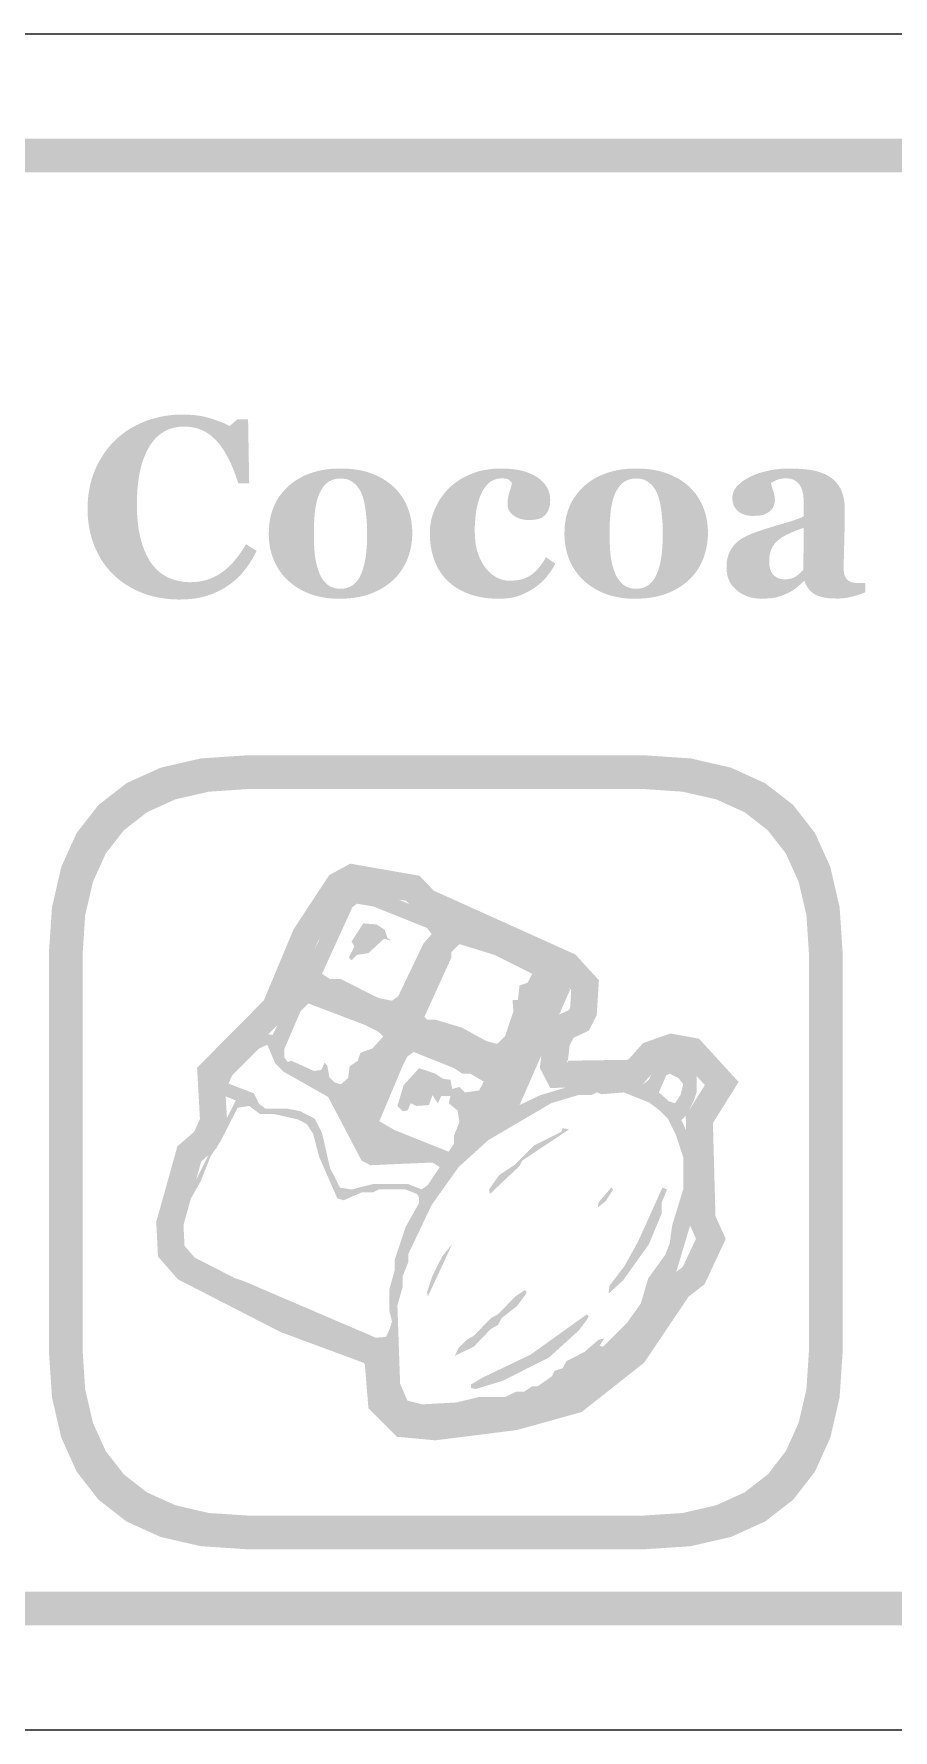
# Model space of a CAD drawing. Header units: millimetres. Extents: x 6 to 294, y 109 to 451.
# Drawn here: x 33.12 to 43.3, y 292.86 to 312.94 of the extents above; entities that cross this region are included whole.
import ezdxf

# ---------------------------------------------------------------- set-up
doc = ezdxf.new("R2010")
doc.units = ezdxf.units.MM
doc.layers.add('CUT', color=1, linetype='Continuous')
doc.layers.add('RASTER', color=7, linetype='Continuous')

msp = doc.modelspace()

# ---------------------------------------------------------------- hatches: boundary and pattern name
at = {"layer": 'RASTER'}
h = msp.add_hatch(color=7, dxfattribs=at)
h.paths.add_polyline_path([(7.2, 309.501), (7.234, 310.016), (7.337, 310.463), (7.509, 310.841), (7.75, 311.151), (8.059, 311.391), (8.438, 311.563), (8.884, 311.666), (9.4, 311.701), (66.6, 311.701), (67.116, 311.666), (67.563, 311.563), (67.941, 311.391), (68.25, 311.151), (68.491, 310.841), (68.663, 310.463), (68.766, 310.016), (68.8, 309.501), (68.8, 296.301), (68.766, 295.785), (68.663, 295.338), (68.491, 294.96), (68.25, 294.651), (67.941, 294.41), (67.563, 294.238), (67.116, 294.135), (66.6, 294.101), (9.4, 294.101), (8.884, 294.135), (8.438, 294.238), (8.059, 294.41), (7.75, 294.651), (7.509, 294.96), (7.337, 295.338), (7.234, 295.785), (7.2, 296.301)])
h.paths.add_polyline_path([(7.6, 309.501), (7.6, 296.301), (7.628, 295.879), (7.712, 295.513), (7.853, 295.204), (8.05, 294.951), (8.303, 294.754), (8.612, 294.613), (8.978, 294.529), (9.4, 294.501), (66.6, 294.501), (67.022, 294.529), (67.387, 294.613), (67.697, 294.754), (67.95, 294.951), (68.147, 295.204), (68.288, 295.513), (68.372, 295.879), (68.4, 296.301), (68.4, 309.501), (68.372, 309.923), (68.288, 310.288), (68.147, 310.598), (67.95, 310.851), (67.697, 311.048), (67.387, 311.188), (67.022, 311.273), (66.6, 311.301), (9.4, 311.301), (8.978, 311.273), (8.612, 311.188), (8.303, 311.048), (8.05, 310.851), (7.853, 310.598), (7.712, 310.288), (7.628, 309.923), (7.6, 309.501)], flags=0)
for points in [[(34.845, 306.245), (34.788, 306.246), (34.732, 306.25), (34.677, 306.256), (34.624, 306.264), (34.571, 306.274), (34.518, 306.287), (34.467, 306.302), (34.417, 306.319), (34.368, 306.339), (34.321, 306.36), (34.275, 306.384), (34.231, 306.41), (34.188, 306.438), (34.147, 306.468), (34.108, 306.5), (34.07, 306.534), (34.035, 306.569), (34.001, 306.607), (33.97, 306.646), (33.94, 306.688), (33.913, 306.731), (33.887, 306.777), (33.863, 306.825), (33.841, 306.874), (33.822, 306.926), (33.805, 306.978), (33.79, 307.032), (33.779, 307.087), (33.77, 307.144), (33.763, 307.201), (33.759, 307.26), (33.758, 307.32), (33.759, 307.38), (33.763, 307.439), (33.77, 307.497), (33.779, 307.553), (33.791, 307.608), (33.805, 307.663), (33.822, 307.716), (33.842, 307.768), (33.864, 307.818), (33.888, 307.867), (33.915, 307.914), (33.943, 307.96), (33.974, 308.004), (34.007, 308.046), (34.042, 308.086), (34.079, 308.125), (34.117, 308.16), (34.157, 308.194), (34.199, 308.226), (34.243, 308.256), (34.289, 308.283), (34.337, 308.309), (34.386, 308.332), (34.438, 308.354), (34.49, 308.373), (34.544, 308.389), (34.599, 308.403), (34.654, 308.415), (34.711, 308.424), (34.768, 308.43), (34.827, 308.434), (34.886, 308.435), (34.928, 308.434), (34.97, 308.432), (35.011, 308.429), (35.051, 308.425), (35.09, 308.419), (35.128, 308.412), (35.165, 308.403), (35.201, 308.393), (35.236, 308.383), (35.269, 308.372), (35.301, 308.36), (35.332, 308.349), (35.361, 308.337), (35.389, 308.325), (35.416, 308.312), (35.441, 308.299), (35.532, 308.379), (35.659, 308.379), (35.672, 307.621), (35.543, 307.621), (35.515, 307.705), (35.486, 307.783), (35.455, 307.855), (35.423, 307.922), (35.389, 307.982), (35.354, 308.038), (35.318, 308.087), (35.28, 308.13), (35.24, 308.168), (35.199, 308.202), (35.155, 308.229), (35.109, 308.252), (35.061, 308.27), (35.011, 308.283), (34.959, 308.29), (34.905, 308.293), (34.838, 308.289), (34.775, 308.278), (34.717, 308.259), (34.662, 308.232), (34.612, 308.198), (34.566, 308.157), (34.524, 308.107), (34.486, 308.051), (34.452, 307.987), (34.423, 307.917), (34.398, 307.841), (34.378, 307.759), (34.362, 307.671), (34.351, 307.577), (34.345, 307.477), (34.342, 307.37), (34.343, 307.309), (34.345, 307.251), (34.349, 307.195), (34.355, 307.141), (34.361, 307.089), (34.37, 307.04), (34.38, 306.992), (34.391, 306.948), (34.404, 306.905), (34.418, 306.864), (34.432, 306.826), (34.448, 306.79), (34.464, 306.755), (34.482, 306.723), (34.5, 306.693), (34.52, 306.666), (34.541, 306.639), (34.564, 306.614), (34.588, 306.59), (34.612, 306.569), (34.638, 306.55), (34.664, 306.532), (34.692, 306.516), (34.72, 306.502), (34.75, 306.49), (34.78, 306.479), (34.811, 306.471), (34.842, 306.463), (34.875, 306.458), (34.908, 306.453), (34.942, 306.451), (34.977, 306.45), (35.027, 306.452), (35.076, 306.457), (35.124, 306.466), (35.17, 306.478), (35.215, 306.494), (35.259, 306.513), (35.301, 306.535), (35.342, 306.562), (35.382, 306.591), (35.42, 306.624), (35.458, 306.661), (35.495, 306.701), (35.531, 306.745), (35.567, 306.793), (35.601, 306.844), (35.634, 306.898), (35.76, 306.822), (35.744, 306.79), (35.728, 306.76), (35.711, 306.729), (35.693, 306.7), (35.675, 306.672), (35.656, 306.644), (35.637, 306.617), (35.617, 306.592), (35.596, 306.567), (35.575, 306.542), (35.553, 306.519), (35.53, 306.497), (35.506, 306.475), (35.482, 306.455), (35.457, 306.435), (35.431, 306.417), (35.401, 306.397), (35.371, 306.378), (35.34, 306.361), (35.309, 306.345), (35.277, 306.33), (35.243, 306.315), (35.21, 306.302), (35.175, 306.291), (35.139, 306.28), (35.102, 306.271), (35.063, 306.263), (35.023, 306.256), (34.98, 306.252), (34.937, 306.248), (34.892, 306.246), (34.845, 306.245)], [(38.628, 306.254), (38.578, 306.255), (38.53, 306.258), (38.482, 306.262), (38.437, 306.269), (38.392, 306.277), (38.35, 306.287), (38.309, 306.299), (38.269, 306.313), (38.231, 306.329), (38.194, 306.346), (38.16, 306.364), (38.127, 306.383), (38.095, 306.404), (38.066, 306.427), (38.038, 306.45), (38.012, 306.475), (37.987, 306.502), (37.964, 306.529), (37.943, 306.558), (37.923, 306.589), (37.905, 306.62), (37.889, 306.653), (37.874, 306.686), (37.861, 306.721), (37.849, 306.757), (37.839, 306.794), (37.83, 306.831), (37.823, 306.87), (37.818, 306.909), (37.814, 306.948), (37.812, 306.989), (37.811, 307.03), (37.812, 307.068), (37.815, 307.106), (37.82, 307.142), (37.826, 307.179), (37.835, 307.215), (37.845, 307.251), (37.858, 307.286), (37.872, 307.32), (37.888, 307.354), (37.905, 307.387), (37.923, 307.419), (37.943, 307.45), (37.965, 307.479), (37.987, 307.508), (38.011, 307.535), (38.037, 307.562), (38.064, 307.588), (38.093, 307.613), (38.124, 307.636), (38.157, 307.658), (38.191, 307.679), (38.226, 307.698), (38.264, 307.716), (38.302, 307.733), (38.343, 307.748), (38.384, 307.761), (38.426, 307.772), (38.47, 307.78), (38.514, 307.787), (38.559, 307.792), (38.606, 307.795), (38.653, 307.796), (38.719, 307.795), (38.781, 307.79), (38.84, 307.782), (38.895, 307.771), (38.946, 307.757), (38.994, 307.739), (39.039, 307.718), (39.08, 307.695), (39.116, 307.668), (39.148, 307.639), (39.175, 307.608), (39.197, 307.575), (39.214, 307.54), (39.227, 307.502), (39.234, 307.462), (39.236, 307.42), (39.235, 307.394), (39.233, 307.37), (39.229, 307.347), (39.222, 307.325), (39.215, 307.304), (39.205, 307.285), (39.194, 307.267), (39.181, 307.25), (39.165, 307.235), (39.148, 307.222), (39.128, 307.211), (39.105, 307.202), (39.08, 307.195), (39.052, 307.19), (39.022, 307.187), (38.989, 307.186), (38.962, 307.186), (38.936, 307.189), (38.911, 307.193), (38.888, 307.199), (38.865, 307.206), (38.844, 307.215), (38.824, 307.226), (38.805, 307.238), (38.788, 307.252), (38.773, 307.267), (38.76, 307.282), (38.749, 307.299), (38.741, 307.317), (38.736, 307.336), (38.732, 307.355), (38.731, 307.376), (38.731, 307.394), (38.732, 307.412), (38.734, 307.43), (38.737, 307.447), (38.74, 307.465), (38.744, 307.483), (38.749, 307.5), (38.754, 307.518), (38.76, 307.535), (38.765, 307.551), (38.769, 307.566), (38.773, 307.58), (38.776, 307.593), (38.779, 307.605), (38.781, 307.615), (38.782, 307.625), (38.778, 307.631), (38.774, 307.637), (38.769, 307.643), (38.764, 307.648), (38.759, 307.653), (38.753, 307.658), (38.747, 307.662), (38.741, 307.665), (38.735, 307.669), (38.727, 307.671), (38.719, 307.674), (38.709, 307.676), (38.699, 307.677), (38.688, 307.678), (38.676, 307.679), (38.664, 307.679), (38.647, 307.679), (38.631, 307.677), (38.616, 307.675), (38.601, 307.672), (38.586, 307.667), (38.571, 307.662), (38.557, 307.656), (38.543, 307.648), (38.53, 307.64), (38.517, 307.63), (38.504, 307.619), (38.491, 307.606), (38.479, 307.592), (38.466, 307.576), (38.454, 307.559), (38.442, 307.54), (38.431, 307.521), (38.421, 307.5), (38.411, 307.478), (38.402, 307.454), (38.393, 307.429), (38.385, 307.402), (38.377, 307.374), (38.37, 307.344), (38.364, 307.312), (38.358, 307.279), (38.353, 307.244), (38.35, 307.208), (38.347, 307.17), (38.344, 307.131), (38.343, 307.09), (38.343, 307.048), (38.345, 306.984), (38.35, 306.924), (38.36, 306.867), (38.373, 306.812), (38.391, 306.761), (38.412, 306.714), (38.436, 306.669), (38.465, 306.627), (38.496, 306.59), (38.529, 306.558), (38.564, 306.53), (38.599, 306.508), (38.637, 306.49), (38.675, 306.478), (38.716, 306.47), (38.757, 306.468), (38.797, 306.469), (38.834, 306.472), (38.87, 306.478), (38.903, 306.486), (38.935, 306.496), (38.964, 306.509), (38.991, 306.523), (39.016, 306.54), (39.04, 306.559), (39.063, 306.58), (39.085, 306.603), (39.107, 306.628), (39.128, 306.655), (39.148, 306.683), (39.168, 306.714), (39.187, 306.746), (39.296, 306.67), (39.285, 306.648), (39.273, 306.626), (39.26, 306.605), (39.247, 306.584), (39.233, 306.564), (39.218, 306.545), (39.203, 306.525), (39.188, 306.507), (39.172, 306.488), (39.155, 306.471), (39.137, 306.453), (39.119, 306.437), (39.1, 306.421), (39.079, 306.405), (39.059, 306.39), (39.037, 306.376), (39.014, 306.361), (38.991, 306.347), (38.967, 306.335), (38.944, 306.323), (38.921, 306.312), (38.897, 306.302), (38.873, 306.293), (38.85, 306.285), (38.825, 306.277), (38.8, 306.271), (38.774, 306.266), (38.747, 306.262), (38.719, 306.258), (38.689, 306.256), (38.659, 306.254), (38.628, 306.254)]]:
    msp.add_hatch(color=7, dxfattribs=at).paths.add_polyline_path(points)
h = msp.add_hatch(color=7, dxfattribs=at)
h.paths.add_polyline_path([(37.38, 307.581), (37.407, 307.555), (37.431, 307.528), (37.454, 307.5), (37.476, 307.47), (37.496, 307.439), (37.514, 307.407), (37.531, 307.374), (37.546, 307.339), (37.559, 307.304), (37.571, 307.268), (37.581, 307.231), (37.589, 307.193), (37.595, 307.154), (37.599, 307.115), (37.602, 307.075), (37.603, 307.035), (37.602, 306.994), (37.6, 306.955), (37.595, 306.915), (37.589, 306.877), (37.581, 306.839), (37.571, 306.801), (37.56, 306.764), (37.547, 306.728), (37.532, 306.692), (37.515, 306.658), (37.497, 306.625), (37.477, 306.594), (37.456, 306.564), (37.433, 306.535), (37.408, 306.507), (37.382, 306.481), (37.352, 306.454), (37.321, 306.429), (37.289, 306.406), (37.255, 306.384), (37.22, 306.364), (37.183, 306.345), (37.145, 306.328), (37.106, 306.313), (37.065, 306.299), (37.023, 306.287), (36.979, 306.277), (36.934, 306.269), (36.887, 306.262), (36.839, 306.258), (36.79, 306.255), (36.739, 306.254), (36.695, 306.255), (36.651, 306.257), (36.609, 306.261), (36.567, 306.267), (36.527, 306.274), (36.487, 306.283), (36.448, 306.293), (36.41, 306.305), (36.373, 306.319), (36.337, 306.334), (36.302, 306.351), (36.268, 306.369), (36.236, 306.389), (36.204, 306.411), (36.174, 306.434), (36.144, 306.459), (36.117, 306.484), (36.091, 306.511), (36.067, 306.539), (36.044, 306.569), (36.023, 306.6), (36.003, 306.632), (35.985, 306.666), (35.968, 306.701), (35.953, 306.738), (35.94, 306.776), (35.929, 306.814), (35.92, 306.854), (35.913, 306.895), (35.908, 306.937), (35.905, 306.98), (35.904, 307.024), (35.905, 307.068), (35.907, 307.11), (35.912, 307.151), (35.918, 307.191), (35.926, 307.229), (35.936, 307.266), (35.947, 307.302), (35.96, 307.337), (35.975, 307.371), (35.992, 307.404), (36.01, 307.436), (36.031, 307.467), (36.053, 307.497), (36.077, 307.526), (36.102, 307.554), (36.129, 307.581), (36.157, 307.606), (36.187, 307.629), (36.218, 307.651), (36.25, 307.672), (36.285, 307.691), (36.32, 307.709), (36.358, 307.725), (36.397, 307.74), (36.437, 307.753), (36.479, 307.765), (36.521, 307.774), (36.565, 307.782), (36.61, 307.788), (36.656, 307.793), (36.703, 307.796), (36.752, 307.796), (36.802, 307.796), (36.851, 307.793), (36.899, 307.788), (36.945, 307.782), (36.989, 307.774), (37.032, 307.765), (37.073, 307.753), (37.113, 307.74), (37.151, 307.725), (37.188, 307.709), (37.224, 307.691), (37.258, 307.672), (37.291, 307.651), (37.322, 307.629), (37.352, 307.606), (37.38, 307.581)])
h.paths.add_polyline_path([(37.005, 306.566), (37.013, 306.587), (37.02, 306.609), (37.027, 306.632), (37.033, 306.657), (37.039, 306.682), (37.044, 306.709), (37.049, 306.736), (37.053, 306.765), (37.057, 306.795), (37.06, 306.826), (37.062, 306.858), (37.065, 306.892), (37.066, 306.927), (37.067, 306.962), (37.068, 306.999), (37.068, 307.038), (37.068, 307.064), (37.067, 307.091), (37.066, 307.119), (37.065, 307.147), (37.063, 307.177), (37.06, 307.208), (37.057, 307.239), (37.054, 307.272), (37.05, 307.304), (37.045, 307.334), (37.041, 307.363), (37.035, 307.39), (37.03, 307.415), (37.023, 307.438), (37.017, 307.46), (37.01, 307.48), (37.001, 307.502), (36.99, 307.524), (36.98, 307.544), (36.968, 307.562), (36.955, 307.58), (36.942, 307.596), (36.927, 307.611), (36.912, 307.625), (36.896, 307.637), (36.879, 307.648), (36.861, 307.657), (36.842, 307.665), (36.822, 307.67), (36.8, 307.674), (36.778, 307.677), (36.755, 307.678), (36.73, 307.677), (36.705, 307.674), (36.683, 307.67), (36.661, 307.663), (36.641, 307.655), (36.622, 307.646), (36.605, 307.634), (36.589, 307.621), (36.574, 307.606), (36.559, 307.59), (36.546, 307.573), (36.534, 307.555), (36.522, 307.536), (36.511, 307.516), (36.502, 307.495), (36.493, 307.473), (36.485, 307.451), (36.478, 307.429), (36.472, 307.406), (36.467, 307.382), (36.462, 307.357), (36.457, 307.331), (36.453, 307.305), (36.45, 307.277), (36.447, 307.249), (36.445, 307.22), (36.443, 307.192), (36.441, 307.163), (36.44, 307.133), (36.439, 307.104), (36.439, 307.074), (36.438, 307.043), (36.439, 307.004), (36.439, 306.967), (36.44, 306.931), (36.441, 306.898), (36.442, 306.865), (36.444, 306.835), (36.446, 306.806), (36.449, 306.779), (36.452, 306.753), (36.456, 306.727), (36.461, 306.7), (36.466, 306.674), (36.473, 306.648), (36.481, 306.622), (36.489, 306.595), (36.499, 306.569), (36.507, 306.547), (36.517, 306.526), (36.528, 306.506), (36.54, 306.488), (36.552, 306.47), (36.566, 306.454), (36.58, 306.439), (36.595, 306.425), (36.611, 306.413), (36.629, 306.402), (36.647, 306.393), (36.667, 306.386), (36.687, 306.38), (36.709, 306.376), (36.731, 306.373), (36.755, 306.373), (36.776, 306.373), (36.797, 306.376), (36.817, 306.379), (36.837, 306.385), (36.855, 306.392), (36.873, 306.4), (36.89, 306.41), (36.906, 306.422), (36.921, 306.435), (36.936, 306.449), (36.949, 306.465), (36.962, 306.482), (36.974, 306.501), (36.985, 306.521), (36.996, 306.543), (37.005, 306.566)], flags=0)
h = msp.add_hatch(color=7, dxfattribs=at)
h.paths.add_polyline_path([(40.881, 307.581), (40.908, 307.555), (40.932, 307.528), (40.955, 307.5), (40.977, 307.47), (40.997, 307.439), (41.015, 307.407), (41.032, 307.374), (41.047, 307.339), (41.06, 307.304), (41.072, 307.268), (41.082, 307.231), (41.09, 307.193), (41.096, 307.154), (41.1, 307.115), (41.103, 307.075), (41.104, 307.035), (41.103, 306.994), (41.1, 306.955), (41.096, 306.915), (41.09, 306.877), (41.082, 306.839), (41.072, 306.801), (41.061, 306.764), (41.048, 306.728), (41.033, 306.692), (41.016, 306.658), (40.998, 306.625), (40.978, 306.594), (40.957, 306.564), (40.934, 306.535), (40.909, 306.507), (40.883, 306.481), (40.853, 306.454), (40.822, 306.429), (40.79, 306.406), (40.756, 306.384), (40.721, 306.364), (40.684, 306.345), (40.646, 306.328), (40.607, 306.313), (40.566, 306.299), (40.524, 306.287), (40.48, 306.277), (40.435, 306.269), (40.388, 306.262), (40.34, 306.258), (40.291, 306.255), (40.24, 306.254), (40.196, 306.255), (40.152, 306.257), (40.11, 306.261), (40.068, 306.267), (40.028, 306.274), (39.988, 306.283), (39.949, 306.293), (39.911, 306.305), (39.874, 306.319), (39.838, 306.334), (39.803, 306.351), (39.769, 306.369), (39.737, 306.389), (39.705, 306.411), (39.674, 306.434), (39.645, 306.459), (39.618, 306.484), (39.592, 306.511), (39.568, 306.539), (39.545, 306.569), (39.524, 306.6), (39.504, 306.632), (39.486, 306.666), (39.469, 306.701), (39.454, 306.738), (39.441, 306.776), (39.43, 306.814), (39.421, 306.854), (39.414, 306.895), (39.409, 306.937), (39.406, 306.98), (39.405, 307.024), (39.406, 307.068), (39.408, 307.11), (39.413, 307.151), (39.419, 307.191), (39.427, 307.229), (39.437, 307.266), (39.448, 307.302), (39.461, 307.337), (39.476, 307.371), (39.493, 307.404), (39.511, 307.436), (39.532, 307.467), (39.554, 307.497), (39.577, 307.526), (39.603, 307.554), (39.63, 307.581), (39.658, 307.606), (39.688, 307.629), (39.719, 307.651), (39.751, 307.672), (39.786, 307.691), (39.821, 307.709), (39.859, 307.725), (39.898, 307.74), (39.938, 307.753), (39.98, 307.765), (40.022, 307.774), (40.066, 307.782), (40.111, 307.788), (40.157, 307.793), (40.204, 307.796), (40.253, 307.796), (40.303, 307.796), (40.352, 307.793), (40.4, 307.788), (40.446, 307.782), (40.49, 307.774), (40.533, 307.765), (40.574, 307.753), (40.614, 307.74), (40.652, 307.725), (40.689, 307.709), (40.725, 307.691), (40.759, 307.672), (40.792, 307.651), (40.823, 307.629), (40.853, 307.606), (40.881, 307.581)])
h.paths.add_polyline_path([(40.506, 306.566), (40.514, 306.587), (40.521, 306.609), (40.528, 306.632), (40.534, 306.657), (40.54, 306.682), (40.545, 306.709), (40.55, 306.736), (40.554, 306.765), (40.558, 306.795), (40.561, 306.826), (40.563, 306.858), (40.565, 306.892), (40.567, 306.927), (40.568, 306.962), (40.569, 306.999), (40.569, 307.038), (40.569, 307.064), (40.568, 307.091), (40.567, 307.119), (40.566, 307.147), (40.564, 307.177), (40.561, 307.208), (40.558, 307.239), (40.555, 307.272), (40.551, 307.304), (40.546, 307.334), (40.542, 307.363), (40.536, 307.39), (40.531, 307.415), (40.524, 307.438), (40.518, 307.46), (40.511, 307.48), (40.502, 307.502), (40.491, 307.524), (40.481, 307.544), (40.469, 307.562), (40.456, 307.58), (40.443, 307.596), (40.428, 307.611), (40.413, 307.625), (40.397, 307.637), (40.38, 307.648), (40.362, 307.657), (40.343, 307.665), (40.323, 307.67), (40.301, 307.674), (40.279, 307.677), (40.256, 307.678), (40.231, 307.677), (40.206, 307.674), (40.184, 307.67), (40.162, 307.663), (40.142, 307.655), (40.123, 307.646), (40.106, 307.634), (40.09, 307.621), (40.074, 307.606), (40.06, 307.59), (40.047, 307.573), (40.034, 307.555), (40.023, 307.536), (40.012, 307.516), (40.003, 307.495), (39.994, 307.473), (39.986, 307.451), (39.979, 307.429), (39.973, 307.406), (39.968, 307.382), (39.963, 307.357), (39.958, 307.331), (39.954, 307.305), (39.951, 307.277), (39.948, 307.249), (39.946, 307.22), (39.944, 307.192), (39.942, 307.163), (39.941, 307.133), (39.94, 307.104), (39.94, 307.074), (39.939, 307.043), (39.94, 307.004), (39.94, 306.967), (39.941, 306.931), (39.942, 306.898), (39.943, 306.865), (39.945, 306.835), (39.947, 306.806), (39.95, 306.779), (39.953, 306.753), (39.957, 306.727), (39.962, 306.7), (39.967, 306.674), (39.974, 306.648), (39.982, 306.622), (39.99, 306.595), (40, 306.569), (40.008, 306.547), (40.018, 306.526), (40.029, 306.506), (40.041, 306.488), (40.053, 306.47), (40.067, 306.454), (40.081, 306.439), (40.096, 306.425), (40.112, 306.413), (40.13, 306.402), (40.148, 306.393), (40.168, 306.386), (40.188, 306.38), (40.21, 306.376), (40.232, 306.373), (40.256, 306.373), (40.277, 306.373), (40.298, 306.376), (40.318, 306.379), (40.338, 306.385), (40.356, 306.392), (40.374, 306.4), (40.391, 306.41), (40.407, 306.422), (40.422, 306.435), (40.437, 306.449), (40.45, 306.465), (40.463, 306.482), (40.475, 306.501), (40.486, 306.521), (40.497, 306.543), (40.506, 306.566)], flags=0)
h = msp.add_hatch(color=7, dxfattribs=at)
h.paths.add_polyline_path([(42.967, 306.332), (42.951, 306.325), (42.934, 306.318), (42.916, 306.311), (42.897, 306.305), (42.878, 306.298), (42.857, 306.292), (42.837, 306.286), (42.815, 306.28), (42.793, 306.275), (42.77, 306.27), (42.748, 306.266), (42.724, 306.263), (42.701, 306.26), (42.677, 306.258), (42.653, 306.257), (42.629, 306.257), (42.585, 306.258), (42.545, 306.26), (42.507, 306.264), (42.473, 306.27), (42.441, 306.278), (42.412, 306.287), (42.386, 306.298), (42.364, 306.31), (42.343, 306.324), (42.325, 306.34), (42.308, 306.357), (42.292, 306.375), (42.279, 306.395), (42.267, 306.416), (42.257, 306.439), (42.248, 306.463), (42.239, 306.463), (42.227, 306.451), (42.215, 306.439), (42.202, 306.428), (42.19, 306.417), (42.178, 306.407), (42.167, 306.397), (42.155, 306.387), (42.143, 306.378), (42.132, 306.37), (42.12, 306.361), (42.108, 306.354), (42.096, 306.346), (42.083, 306.338), (42.07, 306.331), (42.058, 306.325), (42.044, 306.318), (42.027, 306.311), (42.01, 306.303), (41.994, 306.297), (41.977, 306.29), (41.96, 306.285), (41.944, 306.28), (41.928, 306.275), (41.912, 306.271), (41.895, 306.267), (41.877, 306.264), (41.857, 306.261), (41.836, 306.259), (41.812, 306.258), (41.788, 306.256), (41.762, 306.256), (41.734, 306.255), (41.692, 306.257), (41.652, 306.262), (41.613, 306.269), (41.576, 306.28), (41.541, 306.295), (41.507, 306.312), (41.475, 306.332), (41.444, 306.356), (41.416, 306.382), (41.391, 306.41), (41.371, 306.44), (41.354, 306.472), (41.341, 306.507), (41.331, 306.543), (41.326, 306.581), (41.324, 306.622), (41.324, 306.645), (41.325, 306.667), (41.327, 306.689), (41.33, 306.71), (41.334, 306.729), (41.339, 306.748), (41.344, 306.766), (41.35, 306.783), (41.357, 306.8), (41.365, 306.816), (41.373, 306.831), (41.382, 306.846), (41.392, 306.861), (41.402, 306.875), (41.413, 306.888), (41.425, 306.901), (41.436, 306.913), (41.448, 306.924), (41.46, 306.934), (41.472, 306.944), (41.485, 306.954), (41.499, 306.963), (41.512, 306.971), (41.527, 306.979), (41.541, 306.987), (41.556, 306.994), (41.572, 307.001), (41.587, 307.009), (41.603, 307.016), (41.62, 307.023), (41.636, 307.029), (41.653, 307.036), (41.687, 307.048), (41.723, 307.061), (41.76, 307.073), (41.798, 307.085), (41.839, 307.098), (41.881, 307.111), (41.924, 307.124), (41.97, 307.136), (42.014, 307.149), (42.056, 307.162), (42.094, 307.174), (42.129, 307.186), (42.162, 307.197), (42.191, 307.208), (42.216, 307.219), (42.239, 307.23), (42.239, 307.37), (42.239, 307.38), (42.239, 307.39), (42.238, 307.401), (42.238, 307.413), (42.237, 307.425), (42.236, 307.438), (42.235, 307.452), (42.233, 307.467), (42.232, 307.482), (42.23, 307.496), (42.227, 307.509), (42.224, 307.522), (42.221, 307.534), (42.217, 307.546), (42.213, 307.557), (42.208, 307.568), (42.203, 307.579), (42.197, 307.59), (42.19, 307.601), (42.182, 307.611), (42.174, 307.621), (42.165, 307.63), (42.155, 307.639), (42.144, 307.647), (42.133, 307.655), (42.12, 307.661), (42.107, 307.667), (42.093, 307.671), (42.078, 307.675), (42.062, 307.677), (42.046, 307.679), (42.028, 307.679), (42.013, 307.679), (41.997, 307.678), (41.983, 307.677), (41.969, 307.675), (41.956, 307.672), (41.944, 307.669), (41.932, 307.665), (41.921, 307.661), (41.91, 307.656), (41.9, 307.652), (41.891, 307.647), (41.882, 307.642), (41.873, 307.638), (41.865, 307.633), (41.858, 307.628), (41.851, 307.624), (41.852, 307.616), (41.854, 307.607), (41.857, 307.597), (41.859, 307.587), (41.863, 307.575), (41.867, 307.562), (41.871, 307.549), (41.876, 307.534), (41.881, 307.519), (41.885, 307.504), (41.888, 307.49), (41.891, 307.475), (41.894, 307.461), (41.895, 307.447), (41.896, 307.432), (41.896, 307.418), (41.896, 307.412), (41.896, 307.405), (41.895, 307.398), (41.893, 307.39), (41.891, 307.382), (41.889, 307.374), (41.886, 307.365), (41.883, 307.356), (41.88, 307.347), (41.876, 307.338), (41.872, 307.33), (41.867, 307.323), (41.862, 307.316), (41.857, 307.309), (41.851, 307.303), (41.845, 307.297), (41.837, 307.29), (41.828, 307.283), (41.819, 307.277), (41.81, 307.271), (41.8, 307.265), (41.79, 307.26), (41.78, 307.256), (41.77, 307.251), (41.759, 307.248), (41.746, 307.244), (41.732, 307.242), (41.717, 307.239), (41.7, 307.238), (41.682, 307.236), (41.663, 307.236), (41.642, 307.235), (41.612, 307.236), (41.584, 307.239), (41.558, 307.244), (41.534, 307.25), (41.511, 307.259), (41.491, 307.269), (41.472, 307.281), (41.456, 307.295), (41.441, 307.31), (41.428, 307.327), (41.417, 307.344), (41.408, 307.363), (41.401, 307.383), (41.397, 307.404), (41.394, 307.426), (41.393, 307.449), (41.394, 307.469), (41.397, 307.489), (41.402, 307.508), (41.409, 307.527), (41.418, 307.545), (41.429, 307.563), (41.442, 307.58), (41.458, 307.596), (41.475, 307.612), (41.492, 307.628), (41.511, 307.642), (41.53, 307.656), (41.55, 307.669), (41.572, 307.681), (41.594, 307.693), (41.617, 307.704), (41.64, 307.715), (41.665, 307.725), (41.69, 307.734), (41.716, 307.743), (41.743, 307.751), (41.771, 307.759), (41.8, 307.766), (41.829, 307.772), (41.859, 307.778), (41.888, 307.783), (41.917, 307.787), (41.945, 307.79), (41.972, 307.793), (41.999, 307.795), (42.026, 307.796), (42.052, 307.796), (42.087, 307.796), (42.121, 307.795), (42.155, 307.794), (42.188, 307.792), (42.22, 307.79), (42.252, 307.787), (42.282, 307.784), (42.313, 307.78), (42.342, 307.775), (42.37, 307.769), (42.398, 307.762), (42.425, 307.754), (42.452, 307.744), (42.477, 307.734), (42.502, 307.723), (42.526, 307.71), (42.548, 307.696), (42.569, 307.681), (42.589, 307.665), (42.608, 307.647), (42.625, 307.628), (42.642, 307.607), (42.657, 307.585), (42.671, 307.561), (42.683, 307.536), (42.694, 307.509), (42.703, 307.48), (42.711, 307.449), (42.717, 307.416), (42.721, 307.382), (42.723, 307.345), (42.724, 307.307), (42.724, 307.265), (42.724, 307.221), (42.723, 307.174), (42.722, 307.126), (42.722, 307.076), (42.72, 307.024), (42.719, 306.97), (42.718, 306.915), (42.716, 306.86), (42.715, 306.811), (42.714, 306.766), (42.713, 306.726), (42.712, 306.691), (42.711, 306.661), (42.711, 306.636), (42.711, 306.616), (42.711, 306.6), (42.712, 306.585), (42.714, 306.57), (42.716, 306.557), (42.719, 306.544), (42.722, 306.533), (42.726, 306.522), (42.731, 306.512), (42.736, 306.503), (42.742, 306.494), (42.749, 306.486), (42.756, 306.478), (42.764, 306.472), (42.772, 306.465), (42.782, 306.46), (42.792, 306.455), (42.798, 306.452), (42.806, 306.449), (42.814, 306.447), (42.824, 306.445), (42.834, 306.444), (42.845, 306.442), (42.857, 306.441), (42.87, 306.441), (42.883, 306.44), (42.896, 306.44), (42.909, 306.439), (42.921, 306.439), (42.933, 306.439), (42.945, 306.439), (42.956, 306.439), (42.967, 306.438)])
h.paths.add_polyline_path([(42.239, 307.095), (42.219, 307.088), (42.198, 307.08), (42.178, 307.073), (42.158, 307.065), (42.137, 307.057), (42.117, 307.048), (42.097, 307.04), (42.077, 307.031), (42.057, 307.022), (42.038, 307.013), (42.02, 307.004), (42.003, 306.994), (41.987, 306.985), (41.972, 306.975), (41.958, 306.965), (41.945, 306.956), (41.932, 306.945), (41.919, 306.934), (41.907, 306.922), (41.896, 306.909), (41.886, 306.895), (41.877, 306.881), (41.868, 306.866), (41.86, 306.851), (41.853, 306.835), (41.846, 306.818), (41.841, 306.8), (41.837, 306.781), (41.833, 306.762), (41.831, 306.742), (41.83, 306.722), (41.829, 306.701), (41.83, 306.673), (41.832, 306.648), (41.836, 306.624), (41.842, 306.602), (41.849, 306.582), (41.858, 306.565), (41.869, 306.549), (41.881, 306.535), (41.894, 306.523), (41.909, 306.513), (41.924, 306.504), (41.939, 306.497), (41.956, 306.491), (41.973, 306.487), (41.991, 306.485), (42.009, 306.484), (42.029, 306.484), (42.048, 306.486), (42.066, 306.489), (42.083, 306.492), (42.099, 306.497), (42.114, 306.502), (42.128, 306.509), (42.142, 306.517), (42.155, 306.525), (42.167, 306.534), (42.179, 306.544), (42.191, 306.554), (42.202, 306.564), (42.213, 306.575), (42.223, 306.586), (42.233, 306.598)], flags=0)
h = msp.add_hatch(color=7, dxfattribs=at)
h.paths.add_polyline_path([(33.3, 302.051), (33.337, 302.602), (33.447, 303.079), (33.63, 303.483), (33.888, 303.813), (34.218, 304.07), (34.622, 304.254), (35.099, 304.364), (35.65, 304.401), (40.35, 304.401), (40.901, 304.364), (41.378, 304.254), (41.782, 304.07), (42.113, 303.813), (42.37, 303.483), (42.553, 303.079), (42.663, 302.602), (42.7, 302.051), (42.7, 297.351), (42.663, 296.8), (42.553, 296.323), (42.37, 295.919), (42.113, 295.588), (41.782, 295.331), (41.378, 295.148), (40.901, 295.038), (40.35, 295.001), (35.65, 295.001), (35.099, 295.038), (34.622, 295.148), (34.218, 295.331), (33.888, 295.588), (33.63, 295.919), (33.447, 296.323), (33.337, 296.8), (33.3, 297.351)])
h.paths.add_polyline_path([(33.7, 302.051), (33.7, 297.351), (33.73, 296.894), (33.822, 296.498), (33.974, 296.163), (34.188, 295.888), (34.462, 295.675), (34.797, 295.523), (35.193, 295.431), (35.65, 295.401), (40.35, 295.401), (40.807, 295.431), (41.203, 295.523), (41.538, 295.675), (41.813, 295.888), (42.026, 296.163), (42.178, 296.498), (42.27, 296.894), (42.3, 297.351), (42.3, 302.051), (42.27, 302.508), (42.178, 302.904), (42.026, 303.239), (41.813, 303.513), (41.538, 303.727), (41.203, 303.879), (40.807, 303.97), (40.35, 304.001), (35.65, 304.001), (35.193, 303.97), (34.797, 303.879), (34.462, 303.727), (34.188, 303.513), (33.974, 303.239), (33.822, 302.904), (33.73, 302.508), (33.7, 302.051)], flags=0)
h = msp.add_hatch(color=7, dxfattribs=at)
h.paths.add_polyline_path([(36.87, 303.118), (37.688, 302.975), (37.86, 302.797), (39.534, 302.043), (39.813, 301.738), (39.787, 301.324), (39.692, 301.14), (39.515, 301.059), (39.466, 300.968), (39.443, 300.76), (39.43, 300.785), (40.16, 300.796), (40.335, 300.994), (40.66, 301.108), (40.998, 301.046), (41.467, 300.534), (41.163, 300.047), (41.193, 298.946), (41.315, 298.676), (41.064, 298.14), (40.875, 297.992), (40.348, 297.21), (39.608, 296.626), (38.841, 296.413), (37.877, 296.291), (37.422, 296.333), (37.084, 296.671), (37.041, 297.189), (37.029, 297.208), (36.044, 297.573), (34.828, 298.197), (34.592, 298.467), (34.572, 298.877), (34.822, 299.772), (35.02, 299.943), (35.089, 300.095), (35.055, 300.702), (35.846, 301.5), (36.197, 302.34), (36.62, 302.983)])
h.paths.add_polyline_path([(36.924, 302.784), (36.843, 302.74), (36.481, 302.189), (36.117, 301.319), (35.382, 300.578), (35.412, 300.035), (35.283, 299.747), (35.104, 299.593), (34.894, 298.841), (34.906, 298.594), (35.028, 298.454), (36.174, 297.866), (37.238, 297.472), (37.353, 297.298), (37.394, 296.814), (37.567, 296.641), (37.871, 296.613), (38.778, 296.728), (39.46, 296.917), (40.111, 297.431), (40.638, 298.213), (40.806, 298.345), (40.963, 298.678), (40.875, 298.873), (40.841, 300.135), (41.067, 300.497), (40.834, 300.751), (40.686, 300.778), (40.52, 300.72), (40.306, 300.478), (39.236, 300.463), (39.114, 300.699), (39.155, 301.065), (39.284, 301.306), (39.459, 301.385), (39.472, 301.411), (39.485, 301.622), (39.342, 301.778), (37.672, 302.53), (37.53, 302.678), (36.924, 302.784)], flags=0)
h = msp.add_hatch(color=7, dxfattribs=at)
h.paths.add_polyline_path([(36.894, 302.858), (37.012, 302.868), (37.332, 302.74), (39.055, 302.006), (39.384, 301.824), (39.47, 301.623), (38.873, 300.26), (39.119, 300.378), (39.661, 300.538), (40.076, 300.57), (40.332, 300.506), (40.405, 300.56), (40.482, 300.739), (40.555, 300.793), (40.747, 300.793), (40.916, 300.707), (40.97, 300.602), (40.97, 300.41), (40.938, 300.314), (40.852, 300.145), (40.788, 300.081), (40.938, 299.772), (40.97, 299.612), (40.97, 299.261), (40.938, 299.197), (40.906, 298.878), (40.715, 298.24), (40.565, 297.943), (40.246, 297.496), (39.894, 297.145), (39.607, 296.953), (39.247, 296.771), (38.927, 296.676), (38.608, 296.644), (38.544, 296.612), (38.353, 296.612), (38.034, 296.548), (37.587, 296.548), (37.418, 296.634), (37.3, 296.835), (37.3, 297.346), (37.277, 297.387), (36.374, 297.761), (35.458, 298.185), (35.512, 298.208), (35.608, 298.176), (37.172, 297.506), (37.29, 297.515), (37.332, 297.601), (37.363, 297.697), (37.332, 297.825), (37.332, 298.08), (37.395, 298.304), (37.395, 298.431), (37.523, 298.814), (37.683, 299.101), (37.683, 299.165), (37.66, 299.207), (37.523, 299.261), (37.204, 299.261), (37.14, 299.229), (37.012, 299.229), (36.789, 299.133), (36.715, 299.156), (36.502, 299.644), (36.428, 299.922), (36.352, 300.037), (36.246, 300.091), (35.959, 300.155), (35.799, 300.155), (35.672, 300.25), (35.535, 300.228), (35.33, 299.826), (35.215, 299.654), (35.097, 299.357), (34.97, 299.133), (34.906, 298.974), (34.906, 298.878), (34.842, 298.75), (34.842, 298.655), (34.896, 298.549), (34.992, 298.454), (35.439, 298.217), (35.321, 298.24), (34.96, 298.422), (34.864, 298.517), (34.81, 298.623), (34.81, 298.814), (34.906, 299.101), (35.512, 300.314), (35.311, 300.4), (35.289, 300.57), (35.426, 300.752), (35.49, 300.784), (35.694, 300.994), (35.873, 301.103), (35.949, 301.09), (36.747, 302.718), (36.811, 302.813)])
h.paths.add_polyline_path([(36.948, 302.644), (36.894, 302.603), (36.534, 301.814), (36.629, 301.751), (36.757, 301.751), (37.204, 301.527), (37.363, 301.495), (37.437, 301.55), (37.737, 302.175), (37.833, 302.284), (37.778, 302.357), (37.14, 302.612)], flags=0)
h.paths.add_polyline_path([(37.022, 302.411), (37.181, 302.399), (37.277, 302.335), (37.309, 302.239), (37.354, 302.207), (37.268, 302.229), (37.086, 302.06), (36.948, 302.038), (36.885, 301.974), (36.853, 302.006), (36.917, 302.134), (36.885, 302.197)], flags=0)
h.paths.add_polyline_path([(38.161, 302.166), (38.066, 302.07), (38.066, 302.006), (37.746, 301.304), (37.778, 301.272), (37.874, 301.272), (38.193, 301.176), (38.481, 301.017), (38.608, 300.985), (38.704, 301.08), (38.8, 301.368), (38.79, 301.505), (38.854, 301.505), (38.873, 301.677), (38.969, 301.709), (39.023, 301.814), (38.576, 302.038)], flags=0)
h.paths.add_polyline_path([(36.374, 301.463), (36.278, 301.368), (36.087, 300.921), (36.087, 300.825), (36.128, 300.771), (36.173, 300.784), (36.438, 300.665), (36.524, 300.675), (36.565, 300.761), (36.597, 300.729), (36.62, 300.592), (36.684, 300.528), (36.757, 300.506), (36.843, 300.579), (36.862, 300.72), (36.958, 300.784), (36.99, 300.879), (37.13, 300.93), (37.258, 301.071), (37.213, 301.122), (37.044, 301.208)], flags=0)
h.paths.add_polyline_path([(35.886, 300.975), (35.79, 300.93), (35.471, 300.611), (35.426, 300.515), (35.726, 300.4), (35.79, 300.273), (35.863, 300.219), (36.119, 300.219), (36.278, 300.187), (36.447, 300.1), (36.534, 299.931), (36.629, 299.516), (36.747, 299.283), (36.885, 299.261), (37.14, 299.325), (37.555, 299.325), (37.715, 299.261), (37.788, 299.315), (37.928, 299.526), (37.842, 299.58), (37.108, 299.548), (37.003, 299.603), (36.607, 300.356), (36.077, 300.656), (35.981, 300.752)], flags=0)
h.paths.add_polyline_path([(37.619, 300.889), (37.545, 300.835), (37.491, 300.729), (37.213, 300.069), (37.395, 299.963), (38.034, 299.708), (38.098, 299.804), (38.098, 299.899), (38.161, 300.059), (38.139, 300.196), (38.034, 300.282), (38.056, 300.369), (37.948, 300.369), (37.906, 300.282), (37.842, 300.378), (37.801, 300.26), (37.651, 300.25), (37.587, 300.282), (37.545, 300.196), (37.491, 300.187), (37.427, 300.25), (37.501, 300.496), (37.683, 300.697), (37.874, 300.633), (37.97, 300.57), (38.056, 300.56), (38.075, 300.452), (38.161, 300.474), (38.225, 300.41), (38.394, 300.432), (38.449, 300.538), (38.289, 300.633), (38.193, 300.633), (38.098, 300.697)], flags=0)
h.paths.add_polyline_path([(40.651, 300.633), (40.609, 300.611), (40.523, 300.41), (40.641, 300.305), (40.715, 300.282), (40.779, 300.378), (40.811, 300.506), (40.756, 300.579)], flags=0)
h.paths.add_polyline_path([(39.789, 300.41), (39.725, 300.378), (39.566, 300.378), (39.247, 300.282), (38.503, 299.845), (38.152, 299.526), (37.833, 299.079), (37.555, 298.495), (37.555, 298.399), (37.491, 298.24), (37.491, 298.112), (37.427, 297.889), (37.459, 296.963), (37.545, 296.762), (37.724, 296.717), (38.129, 296.74), (38.385, 296.803), (38.704, 296.803), (38.832, 296.867), (38.927, 296.867), (39.023, 296.931), (39.087, 296.931), (39.256, 297.049), (39.288, 297.113), (39.384, 297.145), (39.428, 297.228), (39.639, 297.336), (39.811, 297.483), (39.875, 297.496), (39.821, 297.41), (39.863, 297.4), (40.15, 297.688), (40.309, 297.911), (40.396, 298.208), (40.597, 298.485), (40.651, 298.623), (40.683, 298.846), (40.811, 299.261), (40.811, 299.644), (40.724, 299.909), (40.629, 300.1), (40.533, 300.196), (40.405, 300.292), (40.108, 300.41), (39.843, 300.388)], flags=0)
h.paths.add_polyline_path([(39.384, 299.986), (39.46, 299.973), (38.905, 299.603), (38.873, 299.539), (38.522, 299.207), (38.512, 299.261), (38.631, 299.43), (38.822, 299.558), (39.045, 299.781), (39.365, 299.941)], flags=0)
h.paths.add_polyline_path([(39.958, 299.283), (39.981, 299.261), (39.894, 299.124), (39.799, 299.047), (39.811, 299.111)], flags=0)
h.paths.add_polyline_path([(40.565, 299.283), (40.619, 299.261), (40.555, 299.101), (40.555, 298.974), (40.405, 298.613), (40.099, 298.185), (39.926, 298.026), (39.939, 298.122), (40.118, 298.358), (40.277, 298.645)], flags=0)
h.paths.add_polyline_path([(38.075, 298.613), (37.788, 297.994), (37.778, 298.048), (37.842, 298.24), (37.96, 298.473)], flags=0)
h.paths.add_polyline_path([(38.937, 298.071), (38.959, 298.048), (38.937, 298.007), (38.841, 297.879), (38.662, 297.739), (38.618, 297.656), (38.535, 297.611), (38.331, 297.4), (38.107, 297.292), (38.152, 297.387), (38.248, 297.483), (38.331, 297.528), (38.535, 297.739), (38.618, 297.783), (38.822, 297.994)], flags=0)
h.paths.add_polyline_path([(39.671, 297.783), (39.693, 297.761), (39.671, 297.719), (39.575, 297.592), (39.224, 297.273), (38.672, 296.995), (38.353, 296.899), (38.299, 296.909), (38.299, 296.953), (38.439, 297.036), (39.001, 297.304)], flags=0)

# ---------------------------------------------------------------- linework, layer by layer
at = {"layer": 'CUT'}
for points in [[(8.999, 312.941), (67.001, 312.941)], [(67.001, 292.861), (8.999, 292.861)]]:
    msp.add_lwpolyline(points, dxfattribs=at)

doc.saveas('drawing.dxf')
